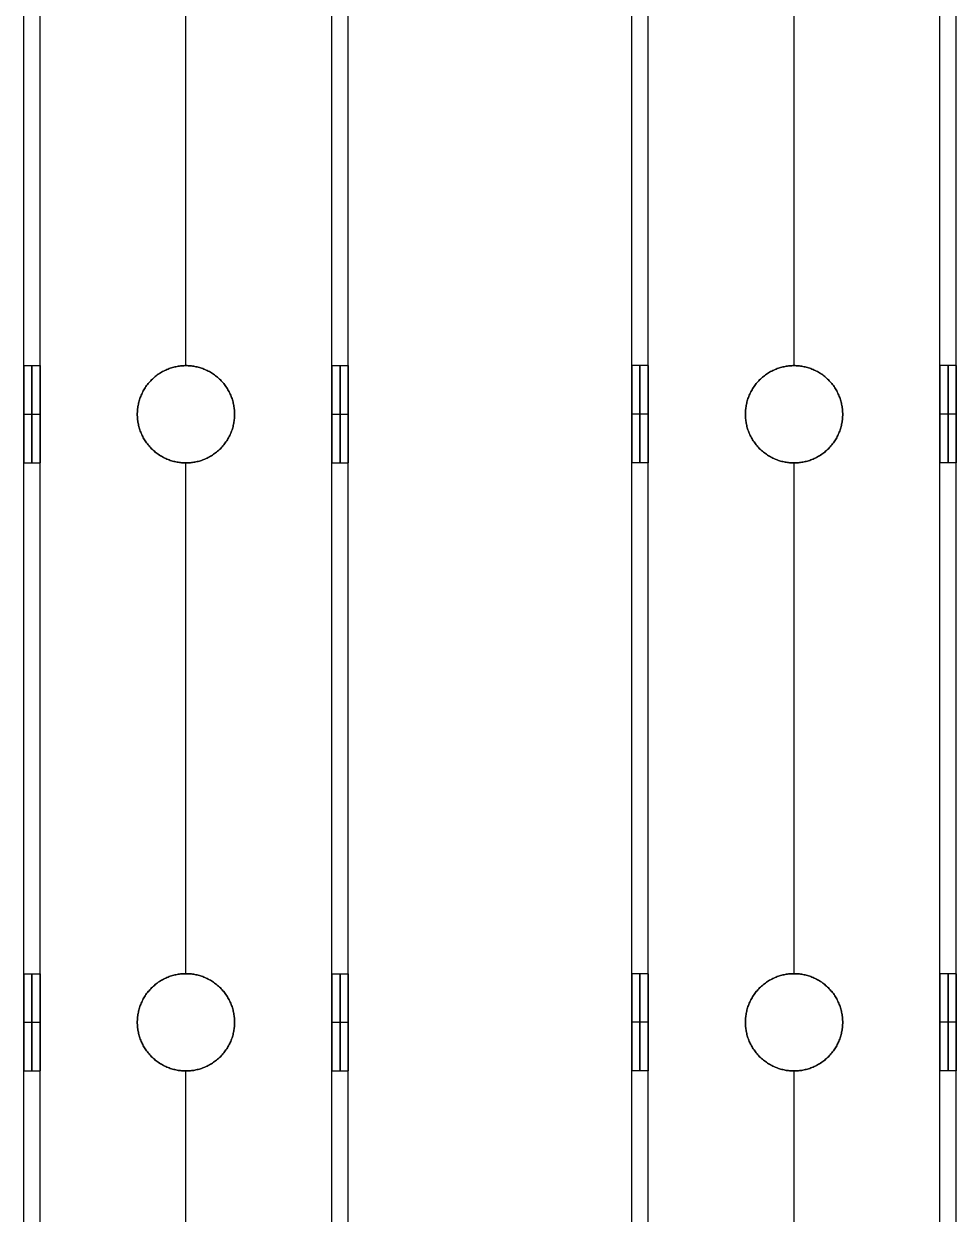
# Model space of a CAD drawing. Header units: millimetres. Extents: x -5956 to -4640, y -5088 to -3772.
# Drawn here: x -5355.6 to -5240.6, y -4941.1 to -4794.2 of the extents above; entities that cross this region are included whole.
import ezdxf

# ---------------------------------------------------------------- set-up
doc = ezdxf.new("R2010")
doc.units = ezdxf.units.MM
doc.header["$MEASUREMENT"] = 0
doc.layers.add('staal', color=5, linetype='Continuous', true_color=0x0000ff)

msp = doc.modelspace()

# ---------------------------------------------------------------- linework, layer by layer
at = {"layer": 'staal'}
for p, q in [((-5355.61, -4836.39, 1641.01), (-5353.61, -4836.39, 1641.01)), ((-5335.61, -4836.39, 1623.01), (-5335.61, -4836.39, 1621.01)), ((-5335.61, -4836.39, 1661.01), (-5335.61, -4836.39, 1659.01)), ((-5317.61, -4836.39, 1641.01), (-5315.61, -4836.39, 1641.01)), ((-5278.61, -4836.39, -404.81), (-5280.61, -4836.39, -404.81)), ((-5260.61, -4836.39, -422.81), (-5260.61, -4836.39, -424.81)), ((-5260.61, -4836.39, -384.81), (-5260.61, -4836.39, -386.81)), ((-5240.61, -4836.39, -404.81), (-5242.61, -4836.39, -404.81)), ((-5355.61, -4842.39, 1647.01), (-5353.61, -4842.39, 1647.01)), ((-5355.61, -4842.39, 1635.01), (-5353.61, -4842.39, 1635.01)), ((-5341.61, -4842.39, 1623.01), (-5341.61, -4842.39, 1621.01)), ((-5341.61, -4842.39, 1661.01), (-5341.61, -4842.39, 1659.01)), ((-5329.61, -4842.39, 1623.01), (-5329.61, -4842.39, 1621.01)), ((-5329.61, -4842.39, 1661.01), (-5329.61, -4842.39, 1659.01)), ((-5317.61, -4842.39, 1647.01), (-5315.61, -4842.39, 1647.01)), ((-5317.61, -4842.39, 1635.01), (-5315.61, -4842.39, 1635.01)), ((-5278.61, -4842.39, -398.81), (-5280.61, -4842.39, -398.81)), ((-5278.61, -4842.39, -410.81), (-5280.61, -4842.39, -410.81)), ((-5266.61, -4842.39, -422.81), (-5266.61, -4842.39, -424.81)), ((-5266.61, -4842.39, -384.81), (-5266.61, -4842.39, -386.81)), ((-5254.61, -4842.39, -422.81), (-5254.61, -4842.39, -424.81)), ((-5254.61, -4842.39, -384.81), (-5254.61, -4842.39, -386.81)), ((-5240.61, -4842.39, -398.81), (-5242.61, -4842.39, -398.81)), ((-5240.61, -4842.39, -410.81), (-5242.61, -4842.39, -410.81)), ((-5355.61, -4848.39, 1641.01), (-5353.61, -4848.39, 1641.01)), ((-5335.61, -4848.39, 1623.01), (-5335.61, -4848.39, 1621.01)), ((-5335.61, -4848.39, 1661.01), (-5335.61, -4848.39, 1659.01)), ((-5317.61, -4848.39, 1641.01), (-5315.61, -4848.39, 1641.01)), ((-5278.61, -4848.39, -404.81), (-5280.61, -4848.39, -404.81)), ((-5260.61, -4848.39, -422.81), (-5260.61, -4848.39, -424.81)), ((-5260.61, -4848.39, -384.81), (-5260.61, -4848.39, -386.81)), ((-5240.61, -4848.39, -404.81), (-5242.61, -4848.39, -404.81)), ((-5355.61, -4911.39, 1641.01), (-5353.61, -4911.39, 1641.01)), ((-5335.61, -4911.39, 1623.01), (-5335.61, -4911.39, 1621.01)), ((-5335.61, -4911.39, 1661.01), (-5335.61, -4911.39, 1659.01)), ((-5317.61, -4911.39, 1641.01), (-5315.61, -4911.39, 1641.01)), ((-5278.61, -4911.39, -404.81), (-5280.61, -4911.39, -404.81)), ((-5260.61, -4911.39, -422.81), (-5260.61, -4911.39, -424.81)), ((-5260.61, -4911.39, -384.81), (-5260.61, -4911.39, -386.81)), ((-5240.61, -4911.39, -404.81), (-5242.61, -4911.39, -404.81)), ((-5355.61, -4917.39, 1647.01), (-5353.61, -4917.39, 1647.01)), ((-5355.61, -4917.39, 1635.01), (-5353.61, -4917.39, 1635.01)), ((-5341.61, -4917.39, 1623.01), (-5341.61, -4917.39, 1621.01)), ((-5341.61, -4917.39, 1661.01), (-5341.61, -4917.39, 1659.01)), ((-5329.61, -4917.39, 1623.01), (-5329.61, -4917.39, 1621.01)), ((-5329.61, -4917.39, 1661.01), (-5329.61, -4917.39, 1659.01)), ((-5317.61, -4917.39, 1647.01), (-5315.61, -4917.39, 1647.01)), ((-5317.61, -4917.39, 1635.01), (-5315.61, -4917.39, 1635.01)), ((-5278.61, -4917.39, -398.81), (-5280.61, -4917.39, -398.81)), ((-5278.61, -4917.39, -410.81), (-5280.61, -4917.39, -410.81)), ((-5266.61, -4917.39, -422.81), (-5266.61, -4917.39, -424.81)), ((-5266.61, -4917.39, -384.81), (-5266.61, -4917.39, -386.81)), ((-5254.61, -4917.39, -422.81), (-5254.61, -4917.39, -424.81)), ((-5254.61, -4917.39, -384.81), (-5254.61, -4917.39, -386.81)), ((-5240.61, -4917.39, -398.81), (-5242.61, -4917.39, -398.81)), ((-5240.61, -4917.39, -410.81), (-5242.61, -4917.39, -410.81)), ((-5355.61, -4923.39, 1641.01), (-5353.61, -4923.39, 1641.01)), ((-5335.61, -4923.39, 1623.01), (-5335.61, -4923.39, 1621.01)), ((-5335.61, -4923.39, 1661.01), (-5335.61, -4923.39, 1659.01)), ((-5317.61, -4923.39, 1641.01), (-5315.61, -4923.39, 1641.01)), ((-5278.61, -4923.39, -404.81), (-5280.61, -4923.39, -404.81)), ((-5260.61, -4923.39, -422.81), (-5260.61, -4923.39, -424.81)), ((-5260.61, -4923.39, -384.81), (-5260.61, -4923.39, -386.81)), ((-5240.61, -4923.39, -404.81), (-5242.61, -4923.39, -404.81))]:
    msp.add_line(p, q, dxfattribs=at)
for points in [[(-5355.61, -5047.89, 1621.01), (-5355.61, -4730.14, 1621.01), (-5355.61, -4412.39, 1621.01)], [(-5355.61, -5047.89, 1661.01), (-5355.61, -4730.14, 1661.01), (-5355.61, -4412.39, 1661.01)], [(-5353.61, -5047.89, 1623.01), (-5353.61, -4730.14, 1623.01), (-5353.61, -4412.39, 1623.01)], [(-5353.61, -5047.89, 1659.01), (-5353.61, -4730.14, 1659.01), (-5353.61, -4412.39, 1659.01)], [(-5317.61, -5047.89, 1623.01), (-5317.61, -4730.14, 1623.01), (-5317.61, -4412.39, 1623.01)], [(-5317.61, -5047.89, 1659.01), (-5317.61, -4730.14, 1659.01), (-5317.61, -4412.39, 1659.01)], [(-5315.61, -5047.89, 1621.01), (-5315.61, -4730.14, 1621.01), (-5315.61, -4412.39, 1621.01)], [(-5315.61, -5047.89, 1661.01), (-5315.61, -4730.14, 1661.01), (-5315.61, -4412.39, 1661.01)], [(-5280.61, -5047.89, -424.81), (-5280.61, -4730.14, -424.81), (-5280.61, -4412.39, -424.81)], [(-5280.61, -5047.89, -384.81), (-5280.61, -4730.14, -384.81), (-5280.61, -4412.39, -384.81)], [(-5278.61, -5047.89, -422.81), (-5278.61, -4730.14, -422.81), (-5278.61, -4412.39, -422.81)], [(-5278.61, -5047.89, -386.81), (-5278.61, -4730.14, -386.81), (-5278.61, -4412.39, -386.81)], [(-5242.61, -5047.89, -422.81), (-5242.61, -4730.14, -422.81), (-5242.61, -4412.39, -422.81)], [(-5242.61, -5047.89, -386.81), (-5242.61, -4730.14, -386.81), (-5242.61, -4412.39, -386.81)], [(-5240.61, -5047.89, -424.81), (-5240.61, -4730.14, -424.81), (-5240.61, -4412.39, -424.81)], [(-5240.61, -5047.89, -384.81), (-5240.61, -4730.14, -384.81), (-5240.61, -4412.39, -384.81)], [(-5355.61, -4836.39, 1641.01), (-5355.61, -4804.89, 1641.01), (-5355.61, -4773.39, 1641.01)], [(-5353.61, -4836.39, 1641.01), (-5353.61, -4804.89, 1641.01), (-5353.61, -4773.39, 1641.01)], [(-5335.61, -4836.39, 1621.01), (-5335.61, -4804.89, 1621.01), (-5335.61, -4773.39, 1621.01)], [(-5335.61, -4836.39, 1661.01), (-5335.61, -4804.89, 1661.01), (-5335.61, -4773.39, 1661.01)], [(-5335.61, -4836.39, 1623.01), (-5335.61, -4804.89, 1623.01), (-5335.61, -4773.39, 1623.01)], [(-5335.61, -4836.39, 1659.01), (-5335.61, -4804.89, 1659.01), (-5335.61, -4773.39, 1659.01)], [(-5317.61, -4836.39, 1641.01), (-5317.61, -4804.89, 1641.01), (-5317.61, -4773.39, 1641.01)], [(-5315.61, -4836.39, 1641.01), (-5315.61, -4804.89, 1641.01), (-5315.61, -4773.39, 1641.01)], [(-5280.61, -4836.39, -404.81), (-5280.61, -4804.89, -404.81), (-5280.61, -4773.39, -404.81)], [(-5278.61, -4836.39, -404.81), (-5278.61, -4804.89, -404.81), (-5278.61, -4773.39, -404.81)], [(-5260.61, -4836.39, -424.81), (-5260.61, -4804.89, -424.81), (-5260.61, -4773.39, -424.81)], [(-5260.61, -4836.39, -384.81), (-5260.61, -4804.89, -384.81), (-5260.61, -4773.39, -384.81)], [(-5260.61, -4836.39, -422.81), (-5260.61, -4804.89, -422.81), (-5260.61, -4773.39, -422.81)], [(-5260.61, -4836.39, -386.81), (-5260.61, -4804.89, -386.81), (-5260.61, -4773.39, -386.81)], [(-5242.61, -4836.39, -404.81), (-5242.61, -4804.89, -404.81), (-5242.61, -4773.39, -404.81)], [(-5240.61, -4836.39, -404.81), (-5240.61, -4804.89, -404.81), (-5240.61, -4773.39, -404.81)], [(-5355.61, -4911.39, 1641.01), (-5355.61, -4879.89, 1641.01), (-5355.61, -4848.39, 1641.01)], [(-5353.61, -4911.39, 1641.01), (-5353.61, -4879.89, 1641.01), (-5353.61, -4848.39, 1641.01)], [(-5335.61, -4911.39, 1621.01), (-5335.61, -4879.89, 1621.01), (-5335.61, -4848.39, 1621.01)], [(-5335.61, -4911.39, 1661.01), (-5335.61, -4879.89, 1661.01), (-5335.61, -4848.39, 1661.01)], [(-5335.61, -4911.39, 1623.01), (-5335.61, -4879.89, 1623.01), (-5335.61, -4848.39, 1623.01)], [(-5335.61, -4911.39, 1659.01), (-5335.61, -4879.89, 1659.01), (-5335.61, -4848.39, 1659.01)], [(-5317.61, -4911.39, 1641.01), (-5317.61, -4879.89, 1641.01), (-5317.61, -4848.39, 1641.01)], [(-5315.61, -4911.39, 1641.01), (-5315.61, -4879.89, 1641.01), (-5315.61, -4848.39, 1641.01)], [(-5280.61, -4911.39, -404.81), (-5280.61, -4879.89, -404.81), (-5280.61, -4848.39, -404.81)], [(-5278.61, -4911.39, -404.81), (-5278.61, -4879.89, -404.81), (-5278.61, -4848.39, -404.81)], [(-5260.61, -4911.39, -424.81), (-5260.61, -4879.89, -424.81), (-5260.61, -4848.39, -424.81)], [(-5260.61, -4911.39, -384.81), (-5260.61, -4879.89, -384.81), (-5260.61, -4848.39, -384.81)], [(-5260.61, -4911.39, -422.81), (-5260.61, -4879.89, -422.81), (-5260.61, -4848.39, -422.81)], [(-5260.61, -4911.39, -386.81), (-5260.61, -4879.89, -386.81), (-5260.61, -4848.39, -386.81)], [(-5242.61, -4911.39, -404.81), (-5242.61, -4879.89, -404.81), (-5242.61, -4848.39, -404.81)], [(-5240.61, -4911.39, -404.81), (-5240.61, -4879.89, -404.81), (-5240.61, -4848.39, -404.81)], [(-5355.61, -4986.39, 1641.01), (-5355.61, -4954.89, 1641.01), (-5355.61, -4923.39, 1641.01)], [(-5353.61, -4986.39, 1641.01), (-5353.61, -4954.89, 1641.01), (-5353.61, -4923.39, 1641.01)], [(-5335.61, -4986.39, 1621.01), (-5335.61, -4954.89, 1621.01), (-5335.61, -4923.39, 1621.01)], [(-5335.61, -4986.39, 1661.01), (-5335.61, -4954.89, 1661.01), (-5335.61, -4923.39, 1661.01)], [(-5335.61, -4986.39, 1623.01), (-5335.61, -4954.89, 1623.01), (-5335.61, -4923.39, 1623.01)], [(-5335.61, -4986.39, 1659.01), (-5335.61, -4954.89, 1659.01), (-5335.61, -4923.39, 1659.01)], [(-5317.61, -4986.39, 1641.01), (-5317.61, -4954.89, 1641.01), (-5317.61, -4923.39, 1641.01)], [(-5315.61, -4986.39, 1641.01), (-5315.61, -4954.89, 1641.01), (-5315.61, -4923.39, 1641.01)], [(-5280.61, -4986.39, -404.81), (-5280.61, -4954.89, -404.81), (-5280.61, -4923.39, -404.81)], [(-5278.61, -4986.39, -404.81), (-5278.61, -4954.89, -404.81), (-5278.61, -4923.39, -404.81)], [(-5260.61, -4986.39, -424.81), (-5260.61, -4954.89, -424.81), (-5260.61, -4923.39, -424.81)], [(-5260.61, -4986.39, -384.81), (-5260.61, -4954.89, -384.81), (-5260.61, -4923.39, -384.81)], [(-5260.61, -4986.39, -422.81), (-5260.61, -4954.89, -422.81), (-5260.61, -4923.39, -422.81)], [(-5260.61, -4986.39, -386.81), (-5260.61, -4954.89, -386.81), (-5260.61, -4923.39, -386.81)], [(-5242.61, -4986.39, -404.81), (-5242.61, -4954.89, -404.81), (-5242.61, -4923.39, -404.81)], [(-5240.61, -4986.39, -404.81), (-5240.61, -4954.89, -404.81), (-5240.61, -4923.39, -404.81)]]:
    msp.add_open_spline(points, degree=2, dxfattribs=at)
for points, weights, knots in [([(-5355.61, -4842.39, 1647.01), (-5355.61, -4836.39, 1647.01), (-5355.61, -4836.39, 1641.01), (-5355.61, -4836.39, 1635.01), (-5355.61, -4842.39, 1635.01), (-5355.61, -4848.39, 1635.01), (-5355.61, -4848.39, 1641.01), (-5355.61, -4848.39, 1647.01), (-5355.61, -4842.39, 1647.01)], [1, 0.707106781187, 1, 0.707106781187, 1, 0.707106781187, 1, 0.707106781187, 1], [0, 0, 0, 7.853982, 7.853982, 15.707963, 15.707963, 23.561945, 23.561945, 31.415927, 31.415927, 31.415927]), ([(-5354.61, -4842.39, 1647.01), (-5354.61, -4836.39, 1647.01), (-5354.61, -4836.39, 1641.01), (-5354.61, -4836.39, 1635.01), (-5354.61, -4842.39, 1635.01), (-5354.61, -4848.39, 1635.01), (-5354.61, -4848.39, 1641.01), (-5354.61, -4848.39, 1647.01), (-5354.61, -4842.39, 1647.01)], [1, 0.707106781187, 1, 0.707106781187, 1, 0.707106781187, 1, 0.707106781187, 1], [0, 0, 0, 7.853982, 7.853982, 15.707963, 15.707963, 23.561945, 23.561945, 31.415927, 31.415927, 31.415927]), ([(-5353.61, -4842.39, 1647.01), (-5353.61, -4848.39, 1647.01), (-5353.61, -4848.39, 1641.01), (-5353.61, -4848.39, 1635.01), (-5353.61, -4842.39, 1635.01), (-5353.61, -4836.39, 1635.01), (-5353.61, -4836.39, 1641.01), (-5353.61, -4836.39, 1647.01), (-5353.61, -4842.39, 1647.01)], [1, 0.707106781187, 1, 0.707106781187, 1, 0.707106781187, 1, 0.707106781187, 1], [-31.415927, -31.415927, -31.415927, -23.561945, -23.561945, -15.707963, -15.707963, -7.853982, -7.853982, 0, 0, 0]), ([(-5329.61, -4842.39, 1621.01), (-5329.61, -4848.39, 1621.01), (-5335.61, -4848.39, 1621.01), (-5341.61, -4848.39, 1621.01), (-5341.61, -4842.39, 1621.01), (-5341.61, -4836.39, 1621.01), (-5335.61, -4836.39, 1621.01), (-5329.61, -4836.39, 1621.01), (-5329.61, -4842.39, 1621.01)], [1, 0.707106781187, 1, 0.707106781187, 1, 0.707106781187, 1, 0.707106781187, 1], [-31.415927, -31.415927, -31.415927, -23.561945, -23.561945, -15.707963, -15.707963, -7.853982, -7.853982, 0, 0, 0]), ([(-5329.61, -4842.39, 1661.01), (-5329.61, -4836.39, 1661.01), (-5335.61, -4836.39, 1661.01), (-5341.61, -4836.39, 1661.01), (-5341.61, -4842.39, 1661.01), (-5341.61, -4848.39, 1661.01), (-5335.61, -4848.39, 1661.01), (-5329.61, -4848.39, 1661.01), (-5329.61, -4842.39, 1661.01)], [1, 0.707106781187, 1, 0.707106781187, 1, 0.707106781187, 1, 0.707106781187, 1], [0, 0, 0, 7.853982, 7.853982, 15.707963, 15.707963, 23.561945, 23.561945, 31.415927, 31.415927, 31.415927]), ([(-5329.61, -4842.39, 1623.01), (-5329.61, -4836.39, 1623.01), (-5335.61, -4836.39, 1623.01), (-5341.61, -4836.39, 1623.01), (-5341.61, -4842.39, 1623.01), (-5341.61, -4848.39, 1623.01), (-5335.61, -4848.39, 1623.01), (-5329.61, -4848.39, 1623.01), (-5329.61, -4842.39, 1623.01)], [1, 0.707106781187, 1, 0.707106781187, 1, 0.707106781187, 1, 0.707106781187, 1], [0, 0, 0, 7.853982, 7.853982, 15.707963, 15.707963, 23.561945, 23.561945, 31.415927, 31.415927, 31.415927]), ([(-5329.61, -4842.39, 1659.01), (-5329.61, -4848.39, 1659.01), (-5335.61, -4848.39, 1659.01), (-5341.61, -4848.39, 1659.01), (-5341.61, -4842.39, 1659.01), (-5341.61, -4836.39, 1659.01), (-5335.61, -4836.39, 1659.01), (-5329.61, -4836.39, 1659.01), (-5329.61, -4842.39, 1659.01)], [1, 0.707106781187, 1, 0.707106781187, 1, 0.707106781187, 1, 0.707106781187, 1], [-31.415927, -31.415927, -31.415927, -23.561945, -23.561945, -15.707963, -15.707963, -7.853982, -7.853982, 0, 0, 0]), ([(-5329.61, -4842.39, 1622.01), (-5329.61, -4836.39, 1622.01), (-5335.61, -4836.39, 1622.01), (-5341.61, -4836.39, 1622.01), (-5341.61, -4842.39, 1622.01), (-5341.61, -4848.39, 1622.01), (-5335.61, -4848.39, 1622.01), (-5329.61, -4848.39, 1622.01), (-5329.61, -4842.39, 1622.01)], [1, 0.707106781187, 1, 0.707106781187, 1, 0.707106781187, 1, 0.707106781187, 1], [0, 0, 0, 7.853982, 7.853982, 15.707963, 15.707963, 23.561945, 23.561945, 31.415927, 31.415927, 31.415927]), ([(-5329.61, -4842.39, 1660.01), (-5329.61, -4836.39, 1660.01), (-5335.61, -4836.39, 1660.01), (-5341.61, -4836.39, 1660.01), (-5341.61, -4842.39, 1660.01), (-5341.61, -4848.39, 1660.01), (-5335.61, -4848.39, 1660.01), (-5329.61, -4848.39, 1660.01), (-5329.61, -4842.39, 1660.01)], [1, 0.707106781187, 1, 0.707106781187, 1, 0.707106781187, 1, 0.707106781187, 1], [0, 0, 0, 7.853982, 7.853982, 15.707963, 15.707963, 23.561945, 23.561945, 31.415927, 31.415927, 31.415927]), ([(-5317.61, -4842.39, 1647.01), (-5317.61, -4836.39, 1647.01), (-5317.61, -4836.39, 1641.01), (-5317.61, -4836.39, 1635.01), (-5317.61, -4842.39, 1635.01), (-5317.61, -4848.39, 1635.01), (-5317.61, -4848.39, 1641.01), (-5317.61, -4848.39, 1647.01), (-5317.61, -4842.39, 1647.01)], [0.999999860338, 0.707106851018, 1, 0.707106781187, 1, 0.707106781187, 1, 0.707106851018, 0.999999860338], [0, 0, 0, 7.853981, 7.853981, 15.707963, 15.707963, 23.561946, 23.561946, 31.415927, 31.415927, 31.415927]), ([(-5316.61, -4842.39, 1647.01), (-5316.61, -4836.39, 1647.01), (-5316.61, -4836.39, 1641.01), (-5316.61, -4836.39, 1635.01), (-5316.61, -4842.39, 1635.01), (-5316.61, -4848.39, 1635.01), (-5316.61, -4848.39, 1641.01), (-5316.61, -4848.39, 1647.01), (-5316.61, -4842.39, 1647.01)], [1, 0.707106781187, 1, 0.707106781187, 1, 0.707106781187, 1, 0.707106781187, 1], [0, 0, 0, 7.853982, 7.853982, 15.707963, 15.707963, 23.561945, 23.561945, 31.415927, 31.415927, 31.415927]), ([(-5315.61, -4842.39, 1647.01), (-5315.61, -4848.39, 1647.01), (-5315.61, -4848.39, 1641.01), (-5315.61, -4848.39, 1635.01), (-5315.61, -4842.39, 1635.01), (-5315.61, -4836.39, 1635.01), (-5315.61, -4836.39, 1641.01), (-5315.61, -4836.39, 1647.01), (-5315.61, -4842.39, 1647.01)], [1, 0.707106781187, 1, 0.707106781187, 1, 0.707106781187, 1, 0.707106781187, 1], [-31.415927, -31.415927, -31.415927, -23.561945, -23.561945, -15.707963, -15.707963, -7.853982, -7.853982, 0, 0, 0]), ([(-5280.61, -4842.39, -398.81), (-5280.61, -4848.39, -398.81), (-5280.61, -4848.39, -404.81), (-5280.61, -4848.39, -410.81), (-5280.61, -4842.39, -410.81), (-5280.61, -4836.39, -410.81), (-5280.61, -4836.39, -404.81), (-5280.61, -4836.39, -398.81), (-5280.61, -4842.39, -398.81)], [1, 0.707106781187, 1, 0.707106781187, 1, 0.707106781187, 1, 0.707106781187, 1], [-31.415927, -31.415927, -31.415927, -23.561945, -23.561945, -15.707963, -15.707963, -7.853982, -7.853982, 0, 0, 0]), ([(-5279.61, -4842.39, -398.81), (-5279.61, -4836.39, -398.81), (-5279.61, -4836.39, -404.81), (-5279.61, -4836.39, -410.81), (-5279.61, -4842.39, -410.81), (-5279.61, -4848.39, -410.81), (-5279.61, -4848.39, -404.81), (-5279.61, -4848.39, -398.81), (-5279.61, -4842.39, -398.81)], [1, 0.707106781187, 1, 0.707106781187, 1, 0.707106781187, 1, 0.707106781187, 1], [0, 0, 0, 7.853982, 7.853982, 15.707963, 15.707963, 23.561945, 23.561945, 31.415927, 31.415927, 31.415927]), ([(-5278.61, -4842.39, -398.81), (-5278.61, -4836.39, -398.81), (-5278.61, -4836.39, -404.81), (-5278.61, -4836.39, -410.81), (-5278.61, -4842.39, -410.81), (-5278.61, -4848.39, -410.81), (-5278.61, -4848.39, -404.81), (-5278.61, -4848.39, -398.81), (-5278.61, -4842.39, -398.81)], [0.999999860338, 0.707106851018, 1, 0.707106781187, 1, 0.707106781187, 1, 0.707106851018, 0.999999860338], [0, 0, 0, 7.853981, 7.853981, 15.707963, 15.707963, 23.561946, 23.561946, 31.415927, 31.415927, 31.415927]), ([(-5266.61, -4842.39, -424.81), (-5266.61, -4848.39, -424.81), (-5260.61, -4848.39, -424.81), (-5254.61, -4848.39, -424.81), (-5254.61, -4842.39, -424.81), (-5254.61, -4836.39, -424.81), (-5260.61, -4836.39, -424.81), (-5266.61, -4836.39, -424.81), (-5266.61, -4842.39, -424.81)], [1, 0.707106781187, 1, 0.707106781187, 1, 0.707106781187, 1, 0.707106781187, 1], [-31.415927, -31.415927, -31.415927, -23.561945, -23.561945, -15.707963, -15.707963, -7.853982, -7.853982, 0, 0, 0]), ([(-5266.61, -4842.39, -384.81), (-5266.61, -4836.39, -384.81), (-5260.61, -4836.39, -384.81), (-5254.61, -4836.39, -384.81), (-5254.61, -4842.39, -384.81), (-5254.61, -4848.39, -384.81), (-5260.61, -4848.39, -384.81), (-5266.61, -4848.39, -384.81), (-5266.61, -4842.39, -384.81)], [1, 0.707106781187, 1, 0.707106781187, 1, 0.707106781187, 1, 0.707106781187, 1], [0, 0, 0, 7.853982, 7.853982, 15.707963, 15.707963, 23.561945, 23.561945, 31.415927, 31.415927, 31.415927]), ([(-5266.61, -4842.39, -422.81), (-5266.61, -4836.39, -422.81), (-5260.61, -4836.39, -422.81), (-5254.61, -4836.39, -422.81), (-5254.61, -4842.39, -422.81), (-5254.61, -4848.39, -422.81), (-5260.61, -4848.39, -422.81), (-5266.61, -4848.39, -422.81), (-5266.61, -4842.39, -422.81)], [1, 0.707106781187, 1, 0.707106781187, 1, 0.707106781187, 1, 0.707106781187, 1], [0, 0, 0, 7.853982, 7.853982, 15.707963, 15.707963, 23.561945, 23.561945, 31.415927, 31.415927, 31.415927]), ([(-5266.61, -4842.39, -386.81), (-5266.61, -4848.39, -386.81), (-5260.61, -4848.39, -386.81), (-5254.61, -4848.39, -386.81), (-5254.61, -4842.39, -386.81), (-5254.61, -4836.39, -386.81), (-5260.61, -4836.39, -386.81), (-5266.61, -4836.39, -386.81), (-5266.61, -4842.39, -386.81)], [1, 0.707106781187, 1, 0.707106781187, 1, 0.707106781187, 1, 0.707106781187, 1], [-31.415927, -31.415927, -31.415927, -23.561945, -23.561945, -15.707963, -15.707963, -7.853982, -7.853982, 0, 0, 0]), ([(-5266.61, -4842.39, -423.81), (-5266.61, -4836.39, -423.81), (-5260.61, -4836.39, -423.81), (-5254.61, -4836.39, -423.81), (-5254.61, -4842.39, -423.81), (-5254.61, -4848.39, -423.81), (-5260.61, -4848.39, -423.81), (-5266.61, -4848.39, -423.81), (-5266.61, -4842.39, -423.81)], [1, 0.707106781187, 1, 0.707106781187, 1, 0.707106781187, 1, 0.707106781187, 1], [0, 0, 0, 7.853982, 7.853982, 15.707963, 15.707963, 23.561945, 23.561945, 31.415927, 31.415927, 31.415927]), ([(-5266.61, -4842.39, -385.81), (-5266.61, -4836.39, -385.81), (-5260.61, -4836.39, -385.81), (-5254.61, -4836.39, -385.81), (-5254.61, -4842.39, -385.81), (-5254.61, -4848.39, -385.81), (-5260.61, -4848.39, -385.81), (-5266.61, -4848.39, -385.81), (-5266.61, -4842.39, -385.81)], [1, 0.707106781187, 1, 0.707106781187, 1, 0.707106781187, 1, 0.707106781187, 1], [0, 0, 0, 7.853982, 7.853982, 15.707963, 15.707963, 23.561945, 23.561945, 31.415927, 31.415927, 31.415927]), ([(-5242.61, -4842.39, -398.81), (-5242.61, -4848.39, -398.81), (-5242.61, -4848.39, -404.81), (-5242.61, -4848.39, -410.81), (-5242.61, -4842.39, -410.81), (-5242.61, -4836.39, -410.81), (-5242.61, -4836.39, -404.81), (-5242.61, -4836.39, -398.81), (-5242.61, -4842.39, -398.81)], [1, 0.707106781187, 1, 0.707106781187, 1, 0.707106781187, 1, 0.707106781187, 1], [-31.415927, -31.415927, -31.415927, -23.561945, -23.561945, -15.707963, -15.707963, -7.853982, -7.853982, 0, 0, 0]), ([(-5241.61, -4842.39, -398.81), (-5241.61, -4836.39, -398.81), (-5241.61, -4836.39, -404.81), (-5241.61, -4836.39, -410.81), (-5241.61, -4842.39, -410.81), (-5241.61, -4848.39, -410.81), (-5241.61, -4848.39, -404.81), (-5241.61, -4848.39, -398.81), (-5241.61, -4842.39, -398.81)], [1, 0.707106781187, 1, 0.707106781187, 1, 0.707106781187, 1, 0.707106781187, 1], [0, 0, 0, 7.853982, 7.853982, 15.707963, 15.707963, 23.561945, 23.561945, 31.415927, 31.415927, 31.415927]), ([(-5240.61, -4842.39, -398.81), (-5240.61, -4836.39, -398.81), (-5240.61, -4836.39, -404.81), (-5240.61, -4836.39, -410.81), (-5240.61, -4842.39, -410.81), (-5240.61, -4848.39, -410.81), (-5240.61, -4848.39, -404.81), (-5240.61, -4848.39, -398.81), (-5240.61, -4842.39, -398.81)], [1, 0.707106781187, 1, 0.707106781187, 1, 0.707106781187, 1, 0.707106781187, 1], [0, 0, 0, 7.853982, 7.853982, 15.707963, 15.707963, 23.561945, 23.561945, 31.415927, 31.415927, 31.415927]), ([(-5355.61, -4917.39, 1647.01), (-5355.61, -4911.39, 1647.01), (-5355.61, -4911.39, 1641.01), (-5355.61, -4911.39, 1635.01), (-5355.61, -4917.39, 1635.01), (-5355.61, -4923.39, 1635.01), (-5355.61, -4923.39, 1641.01), (-5355.61, -4923.39, 1647.01), (-5355.61, -4917.39, 1647.01)], [1, 0.707106781187, 1, 0.707106781187, 1, 0.707106781187, 1, 0.707106781187, 1], [0, 0, 0, 7.853982, 7.853982, 15.707963, 15.707963, 23.561945, 23.561945, 31.415927, 31.415927, 31.415927]), ([(-5354.61, -4917.39, 1647.01), (-5354.61, -4911.39, 1647.01), (-5354.61, -4911.39, 1641.01), (-5354.61, -4911.39, 1635.01), (-5354.61, -4917.39, 1635.01), (-5354.61, -4923.39, 1635.01), (-5354.61, -4923.39, 1641.01), (-5354.61, -4923.39, 1647.01), (-5354.61, -4917.39, 1647.01)], [1, 0.707106781187, 1, 0.707106781187, 1, 0.707106781187, 1, 0.707106781187, 1], [0, 0, 0, 7.853982, 7.853982, 15.707963, 15.707963, 23.561945, 23.561945, 31.415927, 31.415927, 31.415927]), ([(-5353.61, -4917.39, 1647.01), (-5353.61, -4923.39, 1647.01), (-5353.61, -4923.39, 1641.01), (-5353.61, -4923.39, 1635.01), (-5353.61, -4917.39, 1635.01), (-5353.61, -4911.39, 1635.01), (-5353.61, -4911.39, 1641.01), (-5353.61, -4911.39, 1647.01), (-5353.61, -4917.39, 1647.01)], [1, 0.707106781187, 1, 0.707106781187, 1, 0.707106781187, 1, 0.707106781187, 1], [-31.415927, -31.415927, -31.415927, -23.561945, -23.561945, -15.707963, -15.707963, -7.853982, -7.853982, 0, 0, 0]), ([(-5329.61, -4917.39, 1621.01), (-5329.61, -4923.39, 1621.01), (-5335.61, -4923.39, 1621.01), (-5341.61, -4923.39, 1621.01), (-5341.61, -4917.39, 1621.01), (-5341.61, -4911.39, 1621.01), (-5335.61, -4911.39, 1621.01), (-5329.61, -4911.39, 1621.01), (-5329.61, -4917.39, 1621.01)], [1, 0.707106781187, 1, 0.707106781187, 1, 0.707106781187, 1, 0.707106781187, 1], [-31.415927, -31.415927, -31.415927, -23.561945, -23.561945, -15.707963, -15.707963, -7.853982, -7.853982, 0, 0, 0]), ([(-5329.61, -4917.39, 1661.01), (-5329.61, -4911.39, 1661.01), (-5335.61, -4911.39, 1661.01), (-5341.61, -4911.39, 1661.01), (-5341.61, -4917.39, 1661.01), (-5341.61, -4923.39, 1661.01), (-5335.61, -4923.39, 1661.01), (-5329.61, -4923.39, 1661.01), (-5329.61, -4917.39, 1661.01)], [1, 0.707106781187, 1, 0.707106781187, 1, 0.707106781187, 1, 0.707106781187, 1], [0, 0, 0, 7.853982, 7.853982, 15.707963, 15.707963, 23.561945, 23.561945, 31.415927, 31.415927, 31.415927]), ([(-5329.61, -4917.39, 1623.01), (-5329.61, -4911.39, 1623.01), (-5335.61, -4911.39, 1623.01), (-5341.61, -4911.39, 1623.01), (-5341.61, -4917.39, 1623.01), (-5341.61, -4923.39, 1623.01), (-5335.61, -4923.39, 1623.01), (-5329.61, -4923.39, 1623.01), (-5329.61, -4917.39, 1623.01)], [1, 0.707106781187, 1, 0.707106781187, 1, 0.707106781187, 1, 0.707106781187, 1], [0, 0, 0, 7.853982, 7.853982, 15.707963, 15.707963, 23.561945, 23.561945, 31.415927, 31.415927, 31.415927]), ([(-5329.61, -4917.39, 1659.01), (-5329.61, -4923.39, 1659.01), (-5335.61, -4923.39, 1659.01), (-5341.61, -4923.39, 1659.01), (-5341.61, -4917.39, 1659.01), (-5341.61, -4911.39, 1659.01), (-5335.61, -4911.39, 1659.01), (-5329.61, -4911.39, 1659.01), (-5329.61, -4917.39, 1659.01)], [1, 0.707106781187, 1, 0.707106781187, 1, 0.707106781187, 1, 0.707106781187, 1], [-31.415927, -31.415927, -31.415927, -23.561945, -23.561945, -15.707963, -15.707963, -7.853982, -7.853982, 0, 0, 0]), ([(-5329.61, -4917.39, 1622.01), (-5329.61, -4911.39, 1622.01), (-5335.61, -4911.39, 1622.01), (-5341.61, -4911.39, 1622.01), (-5341.61, -4917.39, 1622.01), (-5341.61, -4923.39, 1622.01), (-5335.61, -4923.39, 1622.01), (-5329.61, -4923.39, 1622.01), (-5329.61, -4917.39, 1622.01)], [1, 0.707106781187, 1, 0.707106781187, 1, 0.707106781187, 1, 0.707106781187, 1], [0, 0, 0, 7.853982, 7.853982, 15.707963, 15.707963, 23.561945, 23.561945, 31.415927, 31.415927, 31.415927]), ([(-5329.61, -4917.39, 1660.01), (-5329.61, -4911.39, 1660.01), (-5335.61, -4911.39, 1660.01), (-5341.61, -4911.39, 1660.01), (-5341.61, -4917.39, 1660.01), (-5341.61, -4923.39, 1660.01), (-5335.61, -4923.39, 1660.01), (-5329.61, -4923.39, 1660.01), (-5329.61, -4917.39, 1660.01)], [1, 0.707106781187, 1, 0.707106781187, 1, 0.707106781187, 1, 0.707106781187, 1], [0, 0, 0, 7.853982, 7.853982, 15.707963, 15.707963, 23.561945, 23.561945, 31.415927, 31.415927, 31.415927]), ([(-5317.61, -4917.39, 1647.01), (-5317.61, -4911.39, 1647.01), (-5317.61, -4911.39, 1641.01), (-5317.61, -4911.39, 1635.01), (-5317.61, -4917.39, 1635.01), (-5317.61, -4923.39, 1635.01), (-5317.61, -4923.39, 1641.01), (-5317.61, -4923.39, 1647.01), (-5317.61, -4917.39, 1647.01)], [1, 0.707106781187, 1, 0.707106781187, 1, 0.707106781187, 1, 0.707106781187, 1], [0, 0, 0, 7.853982, 7.853982, 15.707963, 15.707963, 23.561945, 23.561945, 31.415927, 31.415927, 31.415927]), ([(-5316.61, -4917.39, 1647.01), (-5316.61, -4911.39, 1647.01), (-5316.61, -4911.39, 1641.01), (-5316.61, -4911.39, 1635.01), (-5316.61, -4917.39, 1635.01), (-5316.61, -4923.39, 1635.01), (-5316.61, -4923.39, 1641.01), (-5316.61, -4923.39, 1647.01), (-5316.61, -4917.39, 1647.01)], [1, 0.707106781187, 1, 0.707106781187, 1, 0.707106781187, 1, 0.707106781187, 1], [0, 0, 0, 7.853982, 7.853982, 15.707963, 15.707963, 23.561945, 23.561945, 31.415927, 31.415927, 31.415927]), ([(-5315.61, -4917.39, 1647.01), (-5315.61, -4923.39, 1647.01), (-5315.61, -4923.39, 1641.01), (-5315.61, -4923.39, 1635.01), (-5315.61, -4917.39, 1635.01), (-5315.61, -4911.39, 1635.01), (-5315.61, -4911.39, 1641.01), (-5315.61, -4911.39, 1647.01), (-5315.61, -4917.39, 1647.01)], [1, 0.707106781187, 1, 0.707106781187, 1, 0.707106781187, 1, 0.707106781187, 1], [-31.415927, -31.415927, -31.415927, -23.561945, -23.561945, -15.707963, -15.707963, -7.853982, -7.853982, 0, 0, 0]), ([(-5280.61, -4917.39, -398.81), (-5280.61, -4923.39, -398.81), (-5280.61, -4923.39, -404.81), (-5280.61, -4923.39, -410.81), (-5280.61, -4917.39, -410.81), (-5280.61, -4911.39, -410.81), (-5280.61, -4911.39, -404.81), (-5280.61, -4911.39, -398.81), (-5280.61, -4917.39, -398.81)], [1, 0.707106781187, 1, 0.707106781187, 1, 0.707106781187, 1, 0.707106781187, 1], [-31.415927, -31.415927, -31.415927, -23.561945, -23.561945, -15.707963, -15.707963, -7.853982, -7.853982, 0, 0, 0]), ([(-5279.61, -4917.39, -398.81), (-5279.61, -4911.39, -398.81), (-5279.61, -4911.39, -404.81), (-5279.61, -4911.39, -410.81), (-5279.61, -4917.39, -410.81), (-5279.61, -4923.39, -410.81), (-5279.61, -4923.39, -404.81), (-5279.61, -4923.39, -398.81), (-5279.61, -4917.39, -398.81)], [1, 0.707106781187, 1, 0.707106781187, 1, 0.707106781187, 1, 0.707106781187, 1], [0, 0, 0, 7.853982, 7.853982, 15.707963, 15.707963, 23.561945, 23.561945, 31.415927, 31.415927, 31.415927]), ([(-5278.61, -4917.39, -398.81), (-5278.61, -4911.39, -398.81), (-5278.61, -4911.39, -404.81), (-5278.61, -4911.39, -410.81), (-5278.61, -4917.39, -410.81), (-5278.61, -4923.39, -410.81), (-5278.61, -4923.39, -404.81), (-5278.61, -4923.39, -398.81), (-5278.61, -4917.39, -398.81)], [1, 0.707106781187, 1, 0.707106781187, 1, 0.707106781187, 1, 0.707106781187, 1], [0, 0, 0, 7.853982, 7.853982, 15.707963, 15.707963, 23.561945, 23.561945, 31.415927, 31.415927, 31.415927]), ([(-5266.61, -4917.39, -424.81), (-5266.61, -4923.39, -424.81), (-5260.61, -4923.39, -424.81), (-5254.61, -4923.39, -424.81), (-5254.61, -4917.39, -424.81), (-5254.61, -4911.39, -424.81), (-5260.61, -4911.39, -424.81), (-5266.61, -4911.39, -424.81), (-5266.61, -4917.39, -424.81)], [1, 0.707106781187, 1, 0.707106781187, 1, 0.707106781187, 1, 0.707106781187, 1], [-31.415927, -31.415927, -31.415927, -23.561945, -23.561945, -15.707963, -15.707963, -7.853982, -7.853982, 0, 0, 0]), ([(-5266.61, -4917.39, -384.81), (-5266.61, -4911.39, -384.81), (-5260.61, -4911.39, -384.81), (-5254.61, -4911.39, -384.81), (-5254.61, -4917.39, -384.81), (-5254.61, -4923.39, -384.81), (-5260.61, -4923.39, -384.81), (-5266.61, -4923.39, -384.81), (-5266.61, -4917.39, -384.81)], [1, 0.707106781187, 1, 0.707106781187, 1, 0.707106781187, 1, 0.707106781187, 1], [0, 0, 0, 7.853982, 7.853982, 15.707963, 15.707963, 23.561945, 23.561945, 31.415927, 31.415927, 31.415927]), ([(-5266.61, -4917.39, -422.81), (-5266.61, -4911.39, -422.81), (-5260.61, -4911.39, -422.81), (-5254.61, -4911.39, -422.81), (-5254.61, -4917.39, -422.81), (-5254.61, -4923.39, -422.81), (-5260.61, -4923.39, -422.81), (-5266.61, -4923.39, -422.81), (-5266.61, -4917.39, -422.81)], [1, 0.707106781187, 1, 0.707106781187, 1, 0.707106781187, 1, 0.707106781187, 1], [0, 0, 0, 7.853982, 7.853982, 15.707963, 15.707963, 23.561945, 23.561945, 31.415927, 31.415927, 31.415927]), ([(-5266.61, -4917.39, -386.81), (-5266.61, -4923.39, -386.81), (-5260.61, -4923.39, -386.81), (-5254.61, -4923.39, -386.81), (-5254.61, -4917.39, -386.81), (-5254.61, -4911.39, -386.81), (-5260.61, -4911.39, -386.81), (-5266.61, -4911.39, -386.81), (-5266.61, -4917.39, -386.81)], [1, 0.707106781187, 1, 0.707106781187, 1, 0.707106781187, 1, 0.707106781187, 1], [-31.415927, -31.415927, -31.415927, -23.561945, -23.561945, -15.707963, -15.707963, -7.853982, -7.853982, 0, 0, 0]), ([(-5266.61, -4917.39, -423.81), (-5266.61, -4911.39, -423.81), (-5260.61, -4911.39, -423.81), (-5254.61, -4911.39, -423.81), (-5254.61, -4917.39, -423.81), (-5254.61, -4923.39, -423.81), (-5260.61, -4923.39, -423.81), (-5266.61, -4923.39, -423.81), (-5266.61, -4917.39, -423.81)], [1, 0.707106781187, 1, 0.707106781187, 1, 0.707106781187, 1, 0.707106781187, 1], [0, 0, 0, 7.853982, 7.853982, 15.707963, 15.707963, 23.561945, 23.561945, 31.415927, 31.415927, 31.415927]), ([(-5266.61, -4917.39, -385.81), (-5266.61, -4911.39, -385.81), (-5260.61, -4911.39, -385.81), (-5254.61, -4911.39, -385.81), (-5254.61, -4917.39, -385.81), (-5254.61, -4923.39, -385.81), (-5260.61, -4923.39, -385.81), (-5266.61, -4923.39, -385.81), (-5266.61, -4917.39, -385.81)], [1, 0.707106781187, 1, 0.707106781187, 1, 0.707106781187, 1, 0.707106781187, 1], [0, 0, 0, 7.853982, 7.853982, 15.707963, 15.707963, 23.561945, 23.561945, 31.415927, 31.415927, 31.415927]), ([(-5242.61, -4917.39, -398.81), (-5242.61, -4923.39, -398.81), (-5242.61, -4923.39, -404.81), (-5242.61, -4923.39, -410.81), (-5242.61, -4917.39, -410.81), (-5242.61, -4911.39, -410.81), (-5242.61, -4911.39, -404.81), (-5242.61, -4911.39, -398.81), (-5242.61, -4917.39, -398.81)], [1, 0.707106781187, 1, 0.707106781187, 1, 0.707106781187, 1, 0.707106781187, 1], [-31.415927, -31.415927, -31.415927, -23.561945, -23.561945, -15.707963, -15.707963, -7.853982, -7.853982, 0, 0, 0]), ([(-5241.61, -4917.39, -398.81), (-5241.61, -4911.39, -398.81), (-5241.61, -4911.39, -404.81), (-5241.61, -4911.39, -410.81), (-5241.61, -4917.39, -410.81), (-5241.61, -4923.39, -410.81), (-5241.61, -4923.39, -404.81), (-5241.61, -4923.39, -398.81), (-5241.61, -4917.39, -398.81)], [1, 0.707106781187, 1, 0.707106781187, 1, 0.707106781187, 1, 0.707106781187, 1], [0, 0, 0, 7.853982, 7.853982, 15.707963, 15.707963, 23.561945, 23.561945, 31.415927, 31.415927, 31.415927]), ([(-5240.61, -4917.39, -398.81), (-5240.61, -4911.39, -398.81), (-5240.61, -4911.39, -404.81), (-5240.61, -4911.39, -410.81), (-5240.61, -4917.39, -410.81), (-5240.61, -4923.39, -410.81), (-5240.61, -4923.39, -404.81), (-5240.61, -4923.39, -398.81), (-5240.61, -4917.39, -398.81)], [1, 0.707106781187, 1, 0.707106781187, 1, 0.707106781187, 1, 0.707106781187, 1], [0, 0, 0, 7.853982, 7.853982, 15.707963, 15.707963, 23.561945, 23.561945, 31.415927, 31.415927, 31.415927])]:
    msp.add_rational_spline(points, weights, degree=2, knots=knots, dxfattribs=at)

doc.saveas('drawing.dxf')
